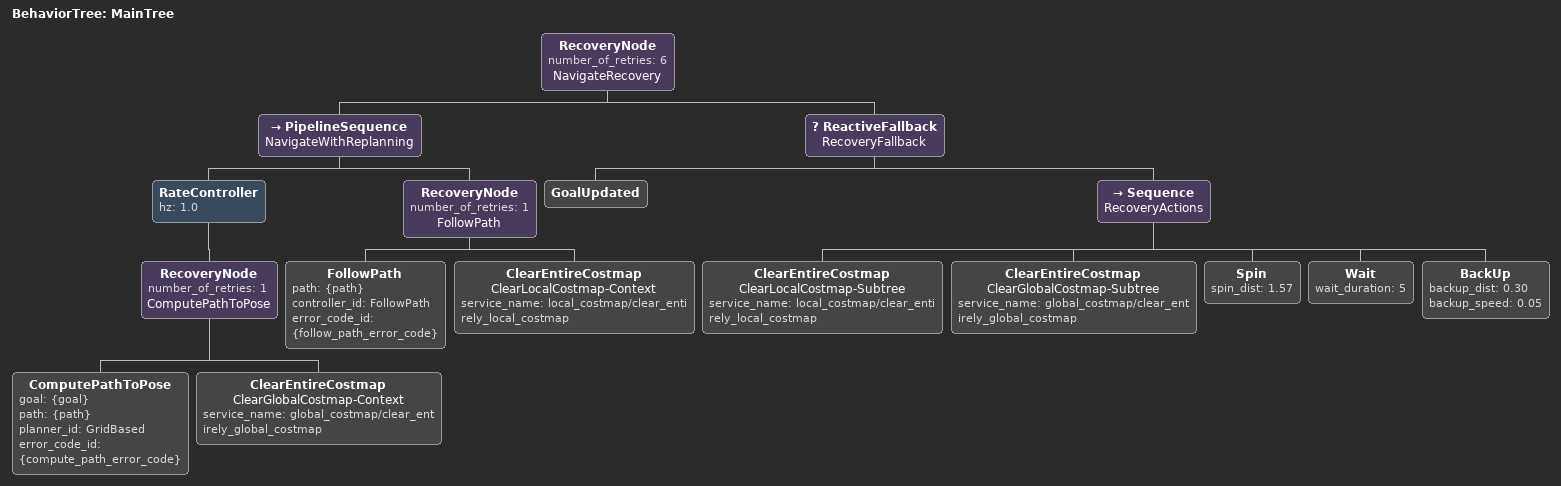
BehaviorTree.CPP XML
<!--
  This Behavior Tree replans the global path periodically at 1 Hz and it also has
  recovery actions for when navigation fails with retries before giving up.
-->
<root main_tree_to_execute="MainTree">
  <BehaviorTree ID="MainTree">
    <RecoveryNode number_of_retries="6" name="NavigateRecovery">
      <PipelineSequence name="NavigateWithReplanning">
        <RateController hz="1.0">
          <RecoveryNode number_of_retries="1" name="ComputePathToPose">
            <ComputePathToPose goal="{goal}" path="{path}" planner_id="GridBased" error_code_id="{compute_path_error_code}"/>
            <ClearEntireCostmap name="ClearGlobalCostmap-Context" service_name="global_costmap/clear_entirely_global_costmap"/>
          </RecoveryNode>
        </RateController>
        <RecoveryNode number_of_retries="1" name="FollowPath">
          <FollowPath path="{path}" controller_id="FollowPath" error_code_id="{follow_path_error_code}"/>
          <ClearEntireCostmap name="ClearLocalCostmap-Context" service_name="local_costmap/clear_entirely_local_costmap"/>
        </RecoveryNode>
      </PipelineSequence>
      <ReactiveFallback name="RecoveryFallback">
        <GoalUpdated/>
        <Sequence name="RecoveryActions">
          <ClearEntireCostmap name="ClearLocalCostmap-Subtree" service_name="local_costmap/clear_entirely_local_costmap"/>
          <ClearEntireCostmap name="ClearGlobalCostmap-Subtree" service_name="global_costmap/clear_entirely_global_costmap"/>
          <Spin spin_dist="1.57"/>
          <Wait wait_duration="5"/>
          <BackUp backup_dist="0.30" backup_speed="0.05"/>
        </Sequence>
      </ReactiveFallback>
    </RecoveryNode>
  </BehaviorTree>
</root>
